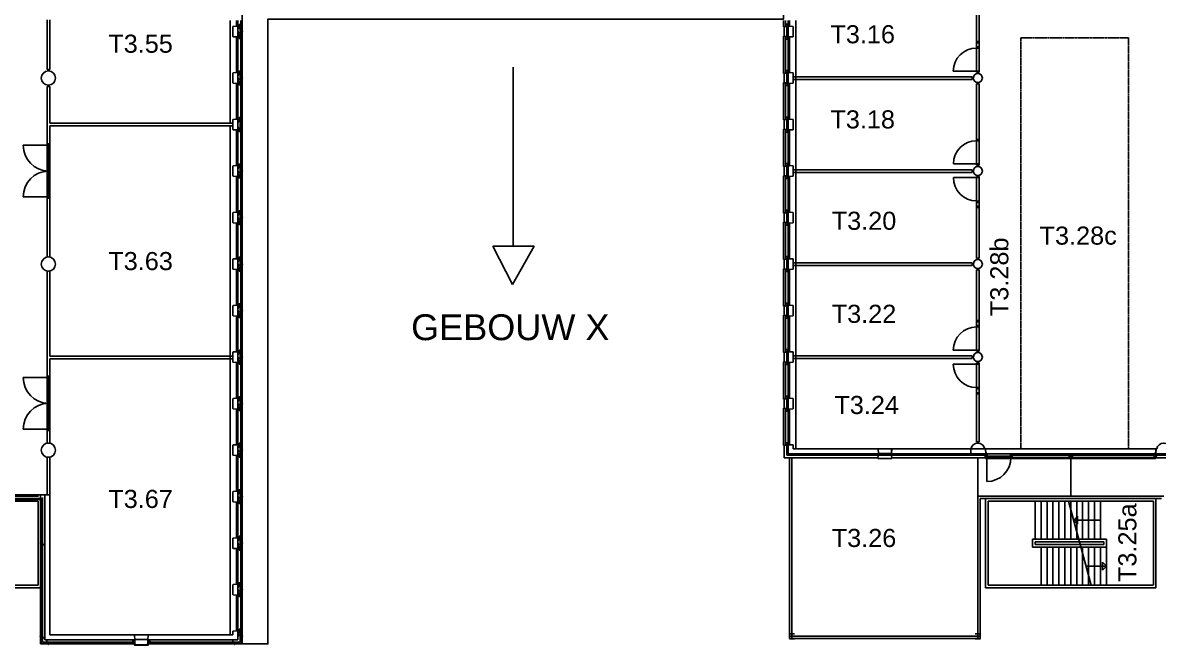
# Model space of a CAD drawing. Header units: millimetres. Extents: x 35891 to 140032, y 161974 to 213074.
# Drawn here: x 58372 to 102356, y 161974 to 186064 of the extents above; entities that cross this region are included whole.
import ezdxf
from ezdxf.enums import TextEntityAlignment as Align

# ---------------------------------------------------------------- set-up
doc = ezdxf.new("R2010")
doc.units = ezdxf.units.MM
doc.linetypes.add('HIDDEN2', pattern=[4.7625, 3.175, -1.5875])
doc.layers.get('0').update_dxf_attribs({"linetype": 'CONTINUOUS'})
for name, color, linetype in [('AL2100_BUITENWANDEN', 3, 'CONTINUOUS'), ('AL2200_BINNENWANDEN', 2, 'CONTINUOUS'), ('AL2400_TRAPPEN', 1, 'CONTINUOUS'), ('AL2800_KONSTRUKTIES', 3, 'CONTINUOUS'), ('AL3100_BUITENWANDOPENINGEN', 1, 'CONTINUOUS'), ('AL3200_BINNENWANDOPENINGEN', 1, 'CONTINUOUS'), ('AL3500_TOEBEHOREN-KOZIJNEN', 1, 'CONTINUOUS'), ('AL4600-RUIMTENUMMER', 2, 'CONTINUOUS'), ('AL4600_RUIMTENUMMERS', 2, 'CONTINUOUS'), ('AL8100_INRVERKEERSRUIMTE', 250, 'HIDDEN2')]:
    doc.layers.add(name, color=color, linetype=linetype)
doc.styles.add('Arial', font='arial.ttf')

# ---------------------------------------------------------------- blocks, each defined once
blk = doc.blocks.new('AH28HA20')
for points in [[(-100, 95), (100, 95)], [(0, -95), (0, 95)], [(-100, -95), (100, -95)]]:
    blk.add_lwpolyline(points)
blk = doc.blocks.new('VIER')
at = {"layer": 'AL2100_BUITENWANDEN'}
for p, q in [((159, 838), (159, 1056)), ((612, 628), (612, 1056)), ((177, 808), (159, 808)), ((182, 778), (159, 798)), ((159, 778), (182, 798)), ((182, 798), (159, 798)), ((182, 778), (159, 778)), ((179, 650), (159, 670)), ((179, 670), (159, 650)), ((179, 670), (159, 670)), ((179, 650), (159, 650)), ((177, 643), (159, 643)), ((177, 613), (159, 613)), ((179, 605), (159, 605)), ((159, 585), (179, 605)), ((179, 585), (159, 605)), ((179, 585), (159, 585)), ((182, 478), (159, 478)), ((159, 478), (182, 458)), ((182, 478), (159, 458)), ((182, 458), (159, 458)), ((177, 448), (159, 448)), ((177, 643), (177, 808)), ((177, 448), (177, 613)), ((229, 628), (229, 793)), ((229, 628), (229, 463)), ((236, 775), (236, 755)), ((236, 685), (236, 665)), ((236, 480), (236, 500)), ((319, 628), (319, 838)), ((319, 838), (499, 828)), ((319, 628), (319, 418)), ((499, 828), (509, 818)), ((509, 628), (509, 818)), ((509, 628), (509, 438)), ((612, 628), (612, 199)), ((159, 418), (159, 199)), ((319, 418), (499, 428)), ((499, 428), (509, 438))]:
    blk.add_line(p, q, dxfattribs=at)
blk.add_lwpolyline([(179, 578), (179, 623), (143, 623, -0.414214), (139, 627), (139, 629, -0.414214), (143, 633), (179, 633), (179, 678)], format="xyb", dxfattribs=at)
for points in [[(226, 793), (226, 818), (159, 818), (159, 838)], [(159, 643), (159, 808)], [(159, 448), (159, 613)], [(226, 463), (226, 438), (159, 438), (159, 418)], [(259, 768), (182, 768), (182, 818)], [(259, 678), (182, 678), (182, 578)], [(259, 488), (182, 488), (182, 438)], [(314, 713), (314, 763), (214, 763)], [(314, 623), (314, 673), (214, 673)], [(314, 543), (314, 493), (214, 493)]]:
    blk.add_lwpolyline(points, dxfattribs=at)
at = {"layer": 'AL3100_BUITENWANDOPENINGEN'}
for p, q in [((205, 895), (205, 1056)), ((319, 878), (319, 1056)), ((369, 856), (369, 1056)), ((205, 361), (205, 199)), ((319, 378), (319, 199)), ((369, 399), (369, 199))]:
    blk.add_line(p, q, dxfattribs=at)
for points in [[(224, 828), (224, 838), (289, 838), (289, 828), (299, 828), (299, 838), (319, 838), (319, 878), (268, 878), (268, 895), (205, 895), (205, 828)], [(229, 793), (319, 793), (319, 808), (309, 808), (309, 823), (319, 823), (319, 838), (299, 838), (299, 828), (289, 828), (289, 838), (229, 838)], [(229, 463), (319, 463), (319, 448), (309, 448), (309, 433), (319, 433), (319, 418), (299, 418), (299, 428), (289, 428), (289, 418), (229, 418)], [(269, 793), (269, 790), (316, 790), (316, 743), (319, 743), (319, 793)], [(269, 463), (269, 466), (316, 466), (316, 513), (319, 513), (319, 463)], [(319, 856), (369, 856), (369, 837), (319, 841)], [(224, 428), (224, 418), (289, 418), (289, 428), (299, 428), (299, 418), (319, 418), (319, 378), (268, 378), (268, 361), (205, 361), (205, 428)], [(319, 399), (369, 399), (369, 418), (319, 415)]]:
    blk.add_lwpolyline(points, close=True, dxfattribs=at)
at = {"layer": 'AL3500_TOEBEHOREN-KOZIJNEN'}
for points in [[(309, 823), (319, 823), (319, 808), (309, 808)], [(309, 433), (319, 433), (319, 448), (309, 448)], [(329, 840), (329, 846), (319, 846), (319, 841)], [(329, 415), (329, 410), (319, 410), (319, 415)]]:
    blk.add_lwpolyline(points, close=True, dxfattribs=at)
blk = doc.blocks.new('DRIE')
at = {"layer": 'AL2100_BUITENWANDEN'}
for p, q in [((0, 603), (0, 851)), ((127, 616), (0, 603)), ((22, 601), (22, 250)), ((122, 615), (27, 606)), ((68, 715), (68, 851)), ((122, 615), (122, 235)), ((182, 698), (182, 851)), ((182, 650), (232, 650)), ((182, 645), (182, 650)), ((186, 645), (182, 645)), ((182, 635), (375, 625)), ((182, 632), (182, 218)), ((186, 635), (186, 645)), ((232, 633), (186, 635)), ((232, 650), (232, 851)), ((232, 650), (232, 633)), ((375, 425), (375, 625)), ((0, 248), (0, 0)), ((127, 235), (0, 248)), ((122, 235), (27, 245)), ((68, 135), (68, 0)), ((182, 215), (375, 226)), ((186, 205), (182, 205)), ((182, 205), (182, 200)), ((182, 200), (232, 200)), ((182, 152), (182, 0)), ((232, 218), (186, 216)), ((186, 216), (186, 205)), ((232, 200), (232, 218)), ((232, 200), (232, 0)), ((375, 425), (375, 226))]:
    blk.add_line(p, q, dxfattribs=at)
for points in [[(68, 625), (68, 715), (131, 715), (131, 698), (182, 698), (182, 640), (123, 640), (123, 625)], [(127, 635), (123, 635), (123, 625), (127, 625)], [(182, 635), (182, 590), (127, 590), (127, 635)], [(182, 635), (182, 645), (186, 645), (186, 635)], [(68, 225), (68, 135), (131, 135), (131, 152), (182, 152), (182, 210), (123, 210), (123, 225)], [(127, 215), (123, 215), (123, 225), (127, 225)], [(182, 215), (182, 260), (127, 260), (127, 215)], [(182, 215), (182, 205), (186, 205), (186, 215)]]:
    blk.add_lwpolyline(points, close=True, dxfattribs=at)
blk.add_lwpolyline([(475, 0), (475, 425), (475, 851)], dxfattribs=at)
for centre, start, end in [((27, 601), 95.7106, 180), ((27, 250), 180, 264.2894)]:
    blk.add_arc(centre, 5, start, end, dxfattribs=at)
blk = doc.blocks.new('MERK-E')
at = {"layer": 'AL2800_KONSTRUKTIES'}
blk.add_line((-3600, -1730.5), (-3600, -1580.5), dxfattribs=at)
at = {"layer": 'AL3100_BUITENWANDOPENINGEN'}
for p, q in [((-6840, -1730.5), (-3650, -1730.5)), ((-3650, -1781.5), (-3650, -1730.5)), ((-3650, -1730.5), (-3600, -1730.5)), ((-3600, -1730.5), (-3600, -1770.5)), ((-3550, -1730.5), (-3600, -1730.5)), ((-3550, -1730.5), (-1327, -1730.5)), ((-3550, -1781.5), (-3550, -1730.5)), ((-1327, -1730.5), (-1277, -1730.5)), ((-1327, -1781.5), (-1327, -1730.5)), ((-377, -1730.5), (-1277, -1730.5)), ((-1277, -1730.5), (-1277, -1818.5)), ((-6890, -1869.5), (-6890, -1910.5)), ((-310, -1910.5), (-6890, -1910.5)), ((-6823, -1781.5), (-3667, -1781.5)), ((-6823, -1869.5), (-3667, -1869.5)), ((-3667, -1869.5), (-3667, -1781.5)), ((-3667, -1781.5), (-3650, -1781.5)), ((-3600, -1869.5), (-3667, -1869.5)), ((-3610, -1770.5), (-3600, -1770.5)), ((-3610, -1770.5), (-3610, -1829.5)), ((-3600, -1829.5), (-3610, -1829.5)), ((-3590, -1770.5), (-3600, -1770.5)), ((-3600, -1829.5), (-3600, -1869.5)), ((-3600, -1829.5), (-3590, -1829.5)), ((-3600, -1869.5), (-3533, -1869.5)), ((-3590, -1770.5), (-3590, -1829.5)), ((-3533, -1781.5), (-3550, -1781.5)), ((-3533, -1781.5), (-1344, -1781.5)), ((-3533, -1869.5), (-3533, -1781.5)), ((-3533, -1869.5), (-1344, -1869.5)), ((-1344, -1781.5), (-1327, -1781.5)), ((-1344, -1869.5), (-1344, -1781.5)), ((-1294, -1869.5), (-1344, -1869.5)), ((-1277, -1818.5), (-1294, -1818.5)), ((-1294, -1818.5), (-1294, -1869.5)), ((-360, -1869.5), (-1294, -1869.5)), ((-377, -1818.5), (-1277, -1818.5)), ((-360, -1869.5), (-360, -2803.5)), ((-310, -1869.5), (-310, -1910.5))]:
    blk.add_line(p, q, dxfattribs=at)
blk.add_arc((-360, -1869.5), 934, 180, 270, dxfattribs=at)
blk = doc.blocks.new('23-1')
for p, q in [((-42.5, -279.5), (-22.5, -300)), ((-42.5, -300), (-22.5, -279.5)), ((-42.5, -279.5), (-42.5, -300)), ((-22.5, -279.5), (-22.5, -300)), ((-15, -282), (-15, -300)), ((15, -282), (15, -300)), ((22.5, -279.5), (22.5, -300)), ((42.5, -279.5), (22.5, -300)), ((22.5, -279.5), (42.5, -300)), ((42.5, -222.5), (62.5, -222.5)), ((42.5, -279.5), (42.5, -300))]:
    blk.add_line(p, q)
for points in [[(50, -200), (50, -277), (-50, -277)], [(105, -145), (55, -145), (55, -245)]]:
    blk.add_lwpolyline(points)
blk.add_lwpolyline([(-50, -279.5), (-5, -279.5), (-5, -316, 0.4142136), (-1, -320), (1, -320, 0.4142136), (5, -316), (5, -279.5), (50, -279.5)], format="xyb")
blk = doc.blocks.new('23E')
at = {"layer": 'AL2100_BUITENWANDEN'}
for p, q in [((-260, -10), (-270, 0)), ((-312.5, -272.5), (-332.5, -272.5)), ((-300, -327), (-300, -350)), ((-300, -350), (-280, -327)), ((-300, -327), (-280, -350)), ((-280, -327), (-280, -350)), ((-270, -332), (-270, -350)), ((-250, -190), (-260, -10)), ((-240, -400), (0, -400))]:
    blk.add_line(p, q, dxfattribs=at)
for points in [[(-375, -195), (-325, -195), (-325, -295)], [(-320, -250), (-320, -327), (-260, -327)], [(-285, -303), (-260, -303), (-260, -400), (-240, -400)]]:
    blk.add_lwpolyline(points, dxfattribs=at)
at = {"layer": 'AL3100_BUITENWANDOPENINGEN'}
for p, q in [((-270, 0), (0, 0)), ((-247, -180), (0, -180)), ((-210, -379), (0, -379))]:
    blk.add_line(p, q, dxfattribs=at)
for points in [[(-295, -240), (-298, -240), (-298, -193), (-345, -193), (-345, -190), (-295, -190)], [(-295, -300), (-295, -190), (-280, -190), (-280, -200), (-265, -200), (-265, -190), (-250, -190), (-250, -210), (-260, -210), (-260, -220), (-250, -220), (-250, -300)], [(-210, -379), (-250, -379), (-250, -180), (-247, -180), (-247, -376), (-210, -376)]]:
    blk.add_lwpolyline(points, close=True, dxfattribs=at)
at = {"layer": 'AL3500_TOEBEHOREN-KOZIJNEN'}
blk.add_lwpolyline([(-265, -200), (-265, -190), (-280, -190), (-280, -200)], close=True, dxfattribs=at)
blk = doc.blocks.new('deur2')
for points in [[(234795, 62689), (234795, 62589), (234745, 62589), (234745, 62689)], [(236845, 62689), (236845, 62589), (236795, 62589), (236795, 62689)]]:
    blk.add_lwpolyline(points, close=True)
at = {"flags": 128}
for points in [[(234795, 62639), (234795, 61664)], [(234795, 62639), (235795, 62639)], [(236795, 62639), (235795, 62639)], [(236795, 62639), (236795, 61664)]]:
    blk.add_lwpolyline(points, dxfattribs=at)
for centre, start, end in [((234798, 62661), 269.7918, 358.7578), ((236791, 62661), 181.2422, 270.2082)]:
    blk.add_arc(centre, 997, start, end)

msp = doc.modelspace()

# ---------------------------------------------------------------- linework, layer by layer
at = {"layer": 'AL2100_BUITENWANDEN'}
for p, q in [((66413, 182174), (66413, 182552)), ((66866, 182334), (66866, 182552)), ((66526, 182324), (66516, 182314)), ((66516, 181934), (66516, 182314)), ((66706, 182334), (66526, 182324)), ((66706, 182124), (66706, 182334)), ((66706, 182124), (66706, 181914)), ((66706, 182124), (66706, 181914)), ((66788, 182272), (66788, 182252)), ((66796, 182124), (66796, 182289)), ((66796, 182124), (66796, 181959)), ((66796, 182124), (66796, 181959)), ((66843, 182294), (66866, 182294)), ((66866, 182274), (66843, 182294)), ((66843, 182274), (66866, 182294)), ((66843, 182274), (66866, 182274)), ((66848, 182124), (66848, 182304)), ((66848, 182304), (66866, 182304)), ((66848, 182124), (66848, 181944)), ((66413, 182074), (66413, 181696)), ((66526, 181924), (66516, 181934)), ((66706, 181914), (66526, 181924)), ((66788, 181977), (66788, 181997)), ((66843, 181974), (66866, 181954)), ((66866, 181974), (66843, 181954)), ((66843, 181974), (66866, 181974)), ((66843, 181954), (66866, 181954)), ((66848, 181944), (66866, 181944)), ((66866, 181914), (66866, 181696)), ((87844, 169702), (87844, 169949)), ((87970, 169718), (87844, 169705)), ((87971, 169715), (87844, 169702)), ((87866, 169224), (87866, 169700)), ((87966, 169714), (87870, 169705)), ((87966, 169324), (87966, 169714)), ((88026, 169734), (88219, 169724)), ((88026, 169731), (88216, 169721)), ((88026, 169384), (88026, 169731)), ((91513, 169384), (88026, 169384)), ((88216, 169574), (88216, 169721)), ((91503, 169574), (88216, 169574)), ((88219, 169577), (88219, 169724)), ((91513, 169384), (91503, 169574)), ((91505, 169577), (91766, 169577)), ((91516, 169384), (91505, 169577)), ((92026, 169577), (91766, 169577)), ((92016, 169384), (92026, 169577)), ((92019, 169384), (92029, 169574)), ((95095, 169384), (92019, 169384)), ((102295, 169574), (92029, 169574)), ((95095, 169384), (95095, 169574)), ((95095, 169384), (95673, 169384)), ((95635, 169577), (95665, 169577)), ((95636, 169574), (95663, 169574)), ((95673, 169384), (95663, 169574)), ((95676, 169384), (95665, 169577)), ((102256, 169384), (102266, 169577)), ((102259, 169384), (102269, 169574)), ((102836, 169384), (102259, 169384)), ((102296, 169577), (102266, 169577)), ((102295, 169574), (102269, 169574)), ((91491, 169224), (87866, 169224)), ((91506, 169324), (87966, 169324)), ((91506, 169329), (91493, 169202)), ((91493, 169202), (91766, 169202)), ((91509, 169329), (91496, 169202)), ((91506, 169324), (91496, 169229)), ((92038, 169202), (91766, 169202)), ((92022, 169329), (92035, 169202)), ((92025, 169329), (92038, 169202)), ((95656, 169324), (92026, 169324)), ((92026, 169324), (92035, 169229)), ((95641, 169224), (92040, 169224)), ((95656, 169324), (95646, 169229)), ((102276, 169324), (105906, 169324)), ((102276, 169324), (102285, 169229)), ((102290, 169224), (105891, 169224)), ((59416, 167794), (59006, 167794)), ((59066, 165939), (59066, 167794)), ((59084, 165939), (59084, 167669)), ((59136, 162094), (59136, 167694)), ((59226, 162184), (59226, 167784)), ((59416, 162374), (59416, 167784)), ((59066, 162339), (59066, 165909)), ((59084, 162339), (59084, 165909)), ((66413, 162374), (66413, 162752)), ((66866, 162534), (66866, 162752)), ((59066, 162024), (59066, 162309)), ((59084, 162042), (59084, 162309)), ((62696, 162374), (59416, 162374)), ((66516, 162374), (63236, 162374)), ((66526, 162524), (66516, 162514)), ((66516, 162374), (66516, 162514)), ((66706, 162534), (66526, 162524)), ((66706, 162184), (66706, 162534)), ((66788, 162472), (66788, 162452)), ((66788, 162382), (66788, 162362)), ((66796, 162324), (66796, 162489)), ((66796, 162324), (66796, 162094)), ((66843, 162474), (66866, 162494)), ((66866, 162474), (66843, 162494)), ((66843, 162494), (66866, 162494)), ((66843, 162474), (66866, 162474)), ((66845, 162347), (66866, 162367)), ((66845, 162367), (66866, 162347)), ((66845, 162367), (66866, 162367)), ((66845, 162347), (66866, 162347)), ((66845, 162302), (66866, 162302)), ((66866, 162282), (66845, 162302)), ((66845, 162282), (66866, 162302)), ((66848, 162504), (66866, 162504)), ((66848, 162339), (66848, 162504)), ((66848, 162339), (66866, 162339)), ((66848, 162042), (66848, 162309)), ((66848, 162309), (66866, 162309)), ((66866, 162024), (66866, 162309)), ((59351, 162024), (59066, 162024)), ((59351, 162042), (59084, 162042)), ((62671, 162094), (59136, 162094)), ((62716, 162184), (59226, 162184)), ((62696, 162042), (59381, 162042)), ((62696, 162024), (59381, 162024)), ((66706, 162184), (63216, 162184)), ((66551, 162042), (63236, 162042)), ((66551, 162024), (63236, 162024)), ((66796, 162094), (63261, 162094)), ((66848, 162042), (66581, 162042)), ((66866, 162024), (66581, 162024)), ((66845, 162282), (66866, 162282))]:
    msp.add_line(p, q, dxfattribs=at)
for points in [[(66711, 182209), (66711, 182259), (66811, 182259)], [(66766, 182264), (66843, 182264), (66843, 182314)], [(66799, 182289), (66799, 182314), (66866, 182314), (66866, 182334)], [(66866, 182124), (66866, 182304)], [(66866, 182124), (66866, 181944)], [(66711, 182039), (66711, 181989), (66811, 181989)], [(66766, 181984), (66843, 181984), (66843, 181934)], [(66799, 181959), (66799, 181934), (66866, 181934), (66866, 181914)], [(66711, 162409), (66711, 162459), (66811, 162459)], [(66711, 162319), (66711, 162369), (66811, 162369)], [(66766, 162464), (66843, 162464), (66843, 162514)], [(66766, 162374), (66843, 162374), (66843, 162274)], [(66799, 162489), (66799, 162514), (66866, 162514), (66866, 162534)], [(66866, 162339), (66866, 162504)]]:
    msp.add_lwpolyline(points, dxfattribs=at)
msp.add_lwpolyline([(66845, 162274), (66845, 162319), (66882, 162319, 0.414214), (66886, 162323), (66886, 162325, 0.414214), (66882, 162329), (66845, 162329), (66845, 162374)], format="xyb", dxfattribs=at)
for centre, radius in [((59366, 183924), 275), ((95366, 183924), 175), ((95366, 180324), 175), ((59366, 176724), 275), ((95366, 176724), 175), ((95366, 173124), 175), ((59366, 169524), 275)]:
    msp.add_circle(centre, radius, dxfattribs=at)
for centre, radius, start, end in [((95366, 169524), 275, 10.4757, 169.5243), ((102566, 169524), 275, 10.4757, 169.5243), ((87871, 169700), 5, 95.7106, 180), ((91491, 169229), 5, 270, 354.2894), ((92040, 169229), 5, 185.7106, 270), ((95641, 169229), 5, 270, 354.2894), ((102290, 169229), 5, 185.7106, 270)]:
    msp.add_arc(centre, radius, start, end, dxfattribs=at)
at = {"layer": 'AL2200_BINNENWANDEN'}
for p, q in [((95316, 185335), (95316, 187254)), ((95416, 185335), (95416, 187254)), ((59316, 184249), (59316, 186174)), ((59416, 184249), (59416, 186174)), ((59416, 184249), (59316, 184249)), ((59348, 184249), (59348, 184199)), ((59384, 184249), (59384, 184199)), ((88219, 183974), (95141, 183974)), ((88219, 183874), (95141, 183874)), ((95141, 183874), (95141, 183974)), ((95141, 183942), (95192, 183942)), ((95141, 183906), (95192, 183906)), ((95348, 184098), (95348, 184149)), ((95348, 184149), (95384, 184149)), ((95384, 184098), (95384, 184149)), ((59316, 181374), (59316, 183599)), ((59416, 183599), (59316, 183599)), ((59348, 183599), (59348, 183650)), ((59384, 183599), (59384, 183650)), ((59416, 182174), (59416, 183599)), ((95316, 181547), (95316, 183699)), ((95316, 183699), (95416, 183699)), ((95348, 183699), (95348, 183750)), ((95384, 183699), (95384, 183750)), ((95416, 183699), (95416, 181547)), ((66516, 182174), (59416, 182174)), ((66516, 182074), (59416, 182074)), ((59416, 181374), (59416, 182074)), ((59416, 181374), (59316, 181374)), ((95416, 181547), (95316, 181547)), ((88219, 180374), (95141, 180374)), ((95141, 180274), (95141, 180374)), ((95141, 180342), (95192, 180342)), ((95348, 180498), (95348, 180549)), ((95348, 180549), (95384, 180549)), ((95384, 180498), (95384, 180549)), ((88219, 180274), (95141, 180274)), ((95141, 180306), (95192, 180306)), ((95416, 180111), (95316, 180111)), ((95348, 180111), (95348, 180150)), ((95348, 180111), (95384, 180111)), ((95384, 180111), (95384, 180150)), ((59316, 176995), (59316, 179274)), ((59416, 179274), (59316, 179274)), ((59416, 176995), (59416, 179274)), ((95316, 176949), (95316, 178911)), ((95316, 178911), (95416, 178911)), ((95416, 178911), (95416, 176949)), ((95316, 176949), (95416, 176949)), ((95346, 176898), (95346, 176949)), ((95382, 176898), (95382, 176949)), ((88216, 176774), (95141, 176774)), ((88216, 176674), (95141, 176674)), ((95141, 176674), (95141, 176774)), ((95141, 176674), (95141, 176774)), ((95141, 176742), (95192, 176742)), ((95141, 176706), (95192, 176706)), ((95316, 176499), (95316, 174545)), ((95316, 176499), (95416, 176499)), ((95416, 176499), (95316, 176499)), ((95348, 176550), (95348, 176499)), ((95384, 176550), (95384, 176499)), ((95416, 176499), (95416, 174545)), ((95416, 174545), (95316, 174545)), ((66516, 173164), (59416, 173164)), ((66516, 173064), (59416, 173064)), ((59416, 173064), (59416, 172387)), ((88216, 173174), (95141, 173174)), ((88216, 173074), (95141, 173074)), ((95141, 173074), (95141, 173174)), ((95141, 173074), (95141, 173174)), ((95141, 173142), (95192, 173142)), ((95141, 173106), (95192, 173106)), ((95348, 172950), (95348, 172899)), ((95384, 172950), (95384, 172899)), ((59416, 172387), (59316, 172387)), ((95316, 171699), (95316, 169849)), ((95316, 171699), (95416, 171699)), ((95416, 171699), (95416, 169849)), ((59316, 170287), (59416, 170287)), ((95316, 169849), (95416, 169849)), ((95348, 169849), (95348, 169799)), ((95384, 169849), (95384, 169799))]:
    msp.add_line(p, q, dxfattribs=at)
at = {"layer": 'AL2200_BINNENWANDEN', "flags": 128}
for points in [[(59316, 172387), (59316, 176454)], [(59416, 173164), (59416, 176454)], [(59316, 169795), (59316, 170287)], [(59416, 169795), (59416, 170287)], [(59316, 169254), (59316, 167794)], [(59416, 169254), (59416, 167794)]]:
    msp.add_lwpolyline(points, dxfattribs=at)
at = {"layer": 'AL2400_TRAPPEN'}
for p, q in [((59066, 167655), (52466, 167655)), ((59066, 167655), (59066, 164194)), ((95666, 167655), (102266, 167655)), ((95666, 167655), (95666, 164194)), ((102266, 167655), (102266, 164194)), ((58966, 167555), (52566, 167555)), ((58966, 167555), (58966, 164294)), ((95766, 167555), (102166, 167555)), ((95766, 167555), (95766, 164294)), ((97586, 167555), (97586, 166074)), ((97816, 167555), (97816, 166074)), ((98046, 167555), (98046, 166074)), ((98276, 167555), (98276, 166074)), ((98506, 167555), (98506, 166074)), ((98736, 167555), (98736, 166074)), ((98882, 167555), (99759, 164294)), ((98966, 167242), (98966, 167555)), ((98966, 167242), (98966, 166074)), ((99196, 167555), (99196, 166221)), ((99426, 167555), (99426, 166074)), ((99656, 167555), (99656, 166074)), ((99886, 167555), (99886, 166074)), ((100116, 167555), (100116, 166074)), ((102166, 167555), (102166, 164294)), ((99081, 166814), (99231, 166964)), ((99081, 166814), (99231, 166664)), ((100116, 166814), (99081, 166814)), ((99231, 166964), (99231, 166664)), ((99262, 166074), (97486, 166074)), ((97486, 166074), (97486, 165774)), ((99262, 165974), (97586, 165974)), ((97586, 165974), (97586, 165874)), ((99302, 165874), (97586, 165874)), ((99196, 166221), (99196, 166074)), ((100346, 166074), (99275, 166074)), ((100246, 165974), (99275, 165974)), ((100246, 165874), (99315, 165874)), ((100246, 165974), (100246, 165874)), ((100346, 166074), (100346, 164294)), ((100346, 165874), (100346, 165774)), ((99302, 165774), (97486, 165774)), ((97816, 165774), (97816, 164294)), ((98046, 165774), (98046, 164294)), ((98276, 165774), (98276, 164294)), ((98506, 165774), (98506, 164294)), ((98736, 165774), (98736, 164294)), ((98966, 165774), (98966, 164294)), ((99196, 165774), (99196, 164294)), ((100346, 165774), (99315, 165774)), ((99426, 165300), (99426, 165774)), ((99656, 165774), (99656, 164667)), ((99886, 165774), (99886, 164294)), ((100116, 165774), (100116, 164294)), ((99426, 165300), (99426, 164294)), ((99560, 165034), (100346, 165034)), ((100346, 165034), (100196, 165184)), ((100196, 164884), (100196, 165184)), ((100346, 165034), (100196, 164884)), ((99656, 164667), (99656, 164294)), ((59066, 164194), (52469, 164194)), ((58966, 164294), (52569, 164294)), ((95666, 164194), (102263, 164194)), ((95766, 164294), (102163, 164294))]:
    msp.add_line(p, q, dxfattribs=at)
at = {"layer": 'AL2800_KONSTRUKTIES'}
for p, q in [((88076, 169224), (88076, 162234)), ((88166, 169224), (88166, 162419)), ((95366, 162419), (95366, 169224)), ((98966, 169224), (98966, 167745)), ((95366, 167745), (102566, 167745)), ((95456, 162234), (95456, 167655)), ((95456, 167655), (102476, 167655)), ((88076, 162324), (95456, 162324)), ((95456, 162234), (88076, 162234)), ((88076, 162234), (95456, 162234))]:
    msp.add_line(p, q, dxfattribs=at)
msp.add_lwpolyline([(81266, 187203), (81266, 187455), (82300, 187455), (82300, 187203), (87841, 187203), (87841, 186203), (67866, 186203), (67866, 162024), (66866, 162024), (66866, 187203), (72432, 187203), (72432, 187455), (73466, 187455), (73466, 187203)], close=True, dxfattribs=at)
at = {"layer": 'AL3100_BUITENWANDOPENINGEN'}
for p, q in [((66413, 184352), (66413, 185296)), ((66656, 184352), (66656, 185296)), ((66706, 184352), (66706, 185296)), ((66820, 184352), (66820, 185296)), ((66866, 184352), (66866, 185296)), ((87844, 184349), (87844, 185299)), ((87912, 184349), (87912, 185299)), ((88026, 184349), (88026, 185299)), ((88076, 184349), (88076, 185299)), ((88319, 184349), (88319, 185299)), ((66413, 182552), (66413, 183496)), ((66656, 182552), (66656, 183496)), ((66706, 182552), (66706, 183496)), ((66820, 182552), (66820, 183496)), ((66866, 182552), (66866, 183496)), ((87844, 182549), (87844, 183499)), ((87912, 182549), (87912, 183499)), ((88026, 182549), (88026, 183499)), ((88076, 182549), (88076, 183499)), ((88319, 182549), (88319, 183499)), ((66656, 182352), (66656, 182553)), ((66706, 182374), (66706, 182552)), ((66820, 182391), (66820, 182552)), ((66413, 180752), (66413, 181696)), ((66656, 181896), (66656, 181696)), ((66656, 180752), (66656, 181696)), ((66706, 181874), (66706, 181696)), ((66706, 180752), (66706, 181696)), ((66820, 181857), (66820, 181696)), ((66820, 180752), (66820, 181696)), ((66866, 180752), (66866, 181696)), ((87844, 180749), (87844, 181699)), ((87912, 180749), (87912, 181699)), ((88026, 180749), (88026, 181699)), ((88076, 180749), (88076, 181699)), ((88319, 180749), (88319, 181699)), ((66413, 178952), (66413, 179896)), ((66656, 178952), (66656, 179896)), ((66706, 178952), (66706, 179896)), ((66820, 178952), (66820, 179896)), ((66866, 178952), (66866, 179896)), ((87844, 178949), (87844, 179899)), ((87912, 178949), (87912, 179899)), ((88026, 178949), (88026, 179899)), ((88076, 178949), (88076, 179899)), ((88319, 178949), (88319, 179899)), ((66413, 177152), (66413, 178096)), ((66656, 177152), (66656, 178096)), ((66706, 177152), (66706, 178096)), ((66820, 177152), (66820, 178096)), ((66866, 177152), (66866, 178096)), ((87844, 177149), (87844, 178099)), ((87912, 177149), (87912, 178099)), ((88026, 177149), (88026, 178099)), ((88076, 177149), (88076, 178099)), ((88319, 177149), (88319, 178099)), ((66413, 175352), (66413, 176296)), ((66656, 175352), (66656, 176296)), ((66706, 175352), (66706, 176296)), ((66820, 175352), (66820, 176296)), ((66866, 175352), (66866, 176296)), ((87844, 175349), (87844, 176299)), ((87912, 175349), (87912, 176299)), ((88026, 175349), (88026, 176299)), ((88076, 175349), (88076, 176299)), ((88319, 175349), (88319, 176299)), ((66413, 173552), (66413, 174496)), ((66656, 173552), (66656, 174496)), ((66706, 173552), (66706, 174496)), ((66820, 173552), (66820, 174496)), ((66866, 173552), (66866, 174496)), ((87844, 173549), (87844, 174499)), ((87912, 173549), (87912, 174499)), ((88026, 173549), (88026, 174499)), ((88076, 173549), (88076, 174499)), ((88319, 173549), (88319, 174499)), ((66413, 171752), (66413, 172696)), ((66656, 171752), (66656, 172696)), ((66706, 171752), (66706, 172696)), ((66820, 171752), (66820, 172696)), ((66866, 171752), (66866, 172696)), ((87844, 171749), (87844, 172699)), ((87912, 171749), (87912, 172699)), ((88026, 171749), (88026, 172699)), ((88076, 171749), (88076, 172699)), ((88319, 171749), (88319, 172699)), ((66413, 169952), (66413, 170896)), ((66656, 169952), (66656, 170896)), ((66706, 169952), (66706, 170896)), ((66820, 169952), (66820, 170896)), ((66866, 169952), (66866, 170896)), ((87844, 169949), (87844, 170899)), ((87912, 169949), (87912, 170899)), ((88026, 169949), (88026, 170899)), ((88076, 169949), (88076, 170899)), ((88319, 169577), (88319, 170899)), ((87912, 169814), (87912, 169949)), ((88026, 169797), (88026, 169949)), ((88076, 169749), (88076, 169950)), ((88026, 169744), (88026, 169749)), ((88026, 169749), (88076, 169749)), ((88030, 169744), (88026, 169744)), ((88030, 169734), (88030, 169744)), ((88076, 169731), (88030, 169734)), ((88076, 169749), (88076, 169731)), ((91519, 169394), (91766, 169394)), ((92013, 169394), (91766, 169394)), ((95673, 169434), (95675, 169388)), ((95691, 169434), (95673, 169434)), ((95675, 169388), (95686, 169388)), ((95733, 169384), (95681, 169384)), ((95681, 169384), (95681, 169325)), ((95686, 169388), (95686, 169384)), ((95686, 169384), (95691, 169384)), ((95691, 169384), (95691, 169434)), ((95733, 169296), (95733, 169384)), ((95733, 169384), (96633, 169384)), ((96683, 169384), (96633, 169384)), ((96633, 169384), (96633, 169296)), ((96683, 169384), (98916, 169384)), ((96683, 169333), (96683, 169384)), ((98966, 169384), (98916, 169384)), ((98916, 169384), (98916, 169333)), ((98966, 169344), (98956, 169344)), ((98956, 169285), (98956, 169344)), ((99016, 169384), (98966, 169384)), ((98966, 169384), (98966, 169344)), ((98976, 169344), (98966, 169344)), ((98976, 169344), (98976, 169285)), ((99016, 169333), (99016, 169384)), ((102216, 169384), (99016, 169384)), ((102241, 169434), (102258, 169434)), ((102241, 169384), (102241, 169434)), ((102246, 169384), (102241, 169384)), ((102256, 169388), (102246, 169388)), ((102246, 169388), (102246, 169384)), ((102258, 169434), (102256, 169388)), ((66413, 168152), (66413, 169096)), ((66656, 168152), (66656, 169096)), ((66706, 168152), (66706, 169096)), ((66820, 168152), (66820, 169096)), ((66866, 168152), (66866, 169096)), ((91556, 169324), (91766, 169324)), ((91976, 169324), (91766, 169324)), ((95681, 169325), (95666, 169325)), ((95666, 169325), (95666, 169245)), ((95666, 169245), (95666, 169204)), ((95666, 169245), (95716, 169245)), ((102266, 169204), (95666, 169204)), ((95716, 169296), (95733, 169296)), ((95716, 169245), (95716, 169296)), ((95716, 169245), (95716, 168311)), ((95716, 169245), (96650, 169245)), ((95733, 169296), (96633, 169296)), ((96633, 169296), (96650, 169296)), ((96650, 169296), (96650, 169245)), ((96650, 169245), (96700, 169245)), ((96700, 169333), (96683, 169333)), ((96700, 169333), (98899, 169333)), ((96700, 169245), (96700, 169333)), ((96700, 169245), (98899, 169245)), ((98899, 169333), (98899, 169245)), ((98916, 169333), (98899, 169333)), ((98899, 169245), (98966, 169245)), ((98956, 169285), (98966, 169285)), ((98966, 169285), (98976, 169285)), ((98966, 169285), (98966, 169245)), ((98966, 169245), (99033, 169245)), ((99033, 169333), (99016, 169333)), ((99033, 169245), (99033, 169333)), ((102199, 169333), (99033, 169333)), ((102199, 169245), (99033, 169245)), ((102266, 169245), (102266, 169204)), ((66413, 166352), (66413, 167296)), ((66656, 166352), (66656, 167296)), ((66706, 166352), (66706, 167296)), ((66820, 166352), (66820, 167296)), ((66866, 166352), (66866, 167296)), ((66413, 164552), (66413, 165496)), ((66656, 164552), (66656, 165496)), ((66706, 164552), (66706, 165496)), ((66820, 164552), (66820, 165496)), ((66866, 164552), (66866, 165496)), ((66413, 162752), (66413, 163696)), ((66656, 162752), (66656, 163696)), ((66706, 162752), (66706, 163696)), ((66820, 162752), (66820, 163696)), ((66866, 162752), (66866, 163696)), ((66656, 162552), (66656, 162753)), ((66706, 162574), (66706, 162752)), ((66820, 162591), (66820, 162752))]:
    msp.add_line(p, q, dxfattribs=at)
for points in [[(66706, 182352), (66656, 182352), (66656, 182333), (66706, 182337)], [(66801, 182324), (66801, 182334), (66736, 182334), (66736, 182324), (66726, 182324), (66726, 182334), (66706, 182334), (66706, 182374), (66757, 182374), (66757, 182391), (66820, 182391), (66820, 182324)], [(66796, 182289), (66706, 182289), (66706, 182304), (66716, 182304), (66716, 182319), (66706, 182319), (66706, 182334), (66726, 182334), (66726, 182324), (66736, 182324), (66736, 182334), (66796, 182334)], [(66756, 182289), (66756, 182286), (66709, 182286), (66709, 182239), (66706, 182239), (66706, 182289)], [(66706, 181896), (66656, 181896), (66656, 181915), (66706, 181911)], [(66756, 181959), (66756, 181962), (66709, 181962), (66709, 182009), (66706, 182009), (66706, 181959)], [(66796, 181959), (66706, 181959), (66706, 181944), (66716, 181944), (66716, 181929), (66706, 181929), (66706, 181914), (66726, 181914), (66726, 181924), (66736, 181924), (66736, 181914), (66796, 181914)], [(66801, 181924), (66801, 181914), (66736, 181914), (66736, 181924), (66726, 181924), (66726, 181914), (66706, 181914), (66706, 181874), (66757, 181874), (66757, 181857), (66820, 181857), (66820, 181924)], [(87912, 169724), (87912, 169814), (87975, 169814), (87975, 169797), (88026, 169797), (88026, 169739), (87967, 169739), (87967, 169724)], [(88026, 169734), (88026, 169689), (87971, 169689), (87971, 169734)], [(91516, 169384), (91471, 169384), (91471, 169329), (91516, 169329)], [(91556, 169324), (91516, 169324), (91516, 169394), (91519, 169394), (91519, 169327), (91556, 169327)], [(91976, 169324), (92016, 169324), (92016, 169394), (92013, 169394), (92013, 169327), (91976, 169327)], [(92016, 169384), (92061, 169384), (92061, 169329), (92016, 169329)], [(95676, 169384), (95631, 169384), (95631, 169329), (95676, 169329)], [(102266, 169245), (102199, 169245), (102199, 169333), (102216, 169333), (102216, 169384), (102251, 169384), (102251, 169325), (102266, 169325)], [(102256, 169384), (102301, 169384), (102301, 169329), (102256, 169329)], [(66706, 162552), (66656, 162552), (66656, 162533), (66706, 162537)], [(66801, 162524), (66801, 162534), (66736, 162534), (66736, 162524), (66726, 162524), (66726, 162534), (66706, 162534), (66706, 162574), (66757, 162574), (66757, 162591), (66820, 162591), (66820, 162524)], [(66796, 162489), (66706, 162489), (66706, 162504), (66716, 162504), (66716, 162519), (66706, 162519), (66706, 162534), (66726, 162534), (66726, 162524), (66736, 162524), (66736, 162534), (66796, 162534)], [(66756, 162489), (66756, 162486), (66709, 162486), (66709, 162439), (66706, 162439), (66706, 162489)]]:
    msp.add_lwpolyline(points, close=True, dxfattribs=at)
msp.add_arc((95716, 169245), 934, 270, 0, dxfattribs=at)
at = {"layer": 'AL3200_BINNENWANDOPENINGEN'}
for p, q in [((95416, 185335), (95316, 185335)), ((95316, 185335), (95316, 184149)), ((95416, 185335), (95316, 185335)), ((95416, 185285), (95316, 185285)), ((95416, 184149), (95416, 185335)), ((95416, 185135), (95316, 185135)), ((95416, 185085), (95316, 185085)), ((94416, 184185), (95416, 184185)), ((95316, 184185), (95416, 184185)), ((95316, 184185), (95416, 184185)), ((95316, 184149), (95416, 184149)), ((95316, 184149), (95416, 184149)), ((59316, 179324), (59316, 181324)), ((59416, 181324), (59416, 179324)), ((95316, 181547), (95416, 181547)), ((95316, 181547), (95316, 180549)), ((95316, 181498), (95416, 181498)), ((95416, 180549), (95416, 181547)), ((94419, 180598), (95419, 180598)), ((95316, 180549), (95416, 180549)), ((95316, 180549), (95416, 180549)), ((94418, 180072), (95416, 180072)), ((95416, 180111), (95316, 180111)), ((95316, 180111), (95416, 180111)), ((95316, 180111), (95316, 178911)), ((95416, 178911), (95416, 180111)), ((95416, 179161), (95316, 179161)), ((95416, 179111), (95316, 179111)), ((95416, 178961), (95316, 178961)), ((95416, 178911), (95316, 178911)), ((95316, 178911), (95416, 178911)), ((95316, 174545), (95416, 174545)), ((95316, 174545), (95316, 173349)), ((95316, 174495), (95416, 174495)), ((95316, 174345), (95416, 174345)), ((95316, 174295), (95416, 174295)), ((95416, 173349), (95416, 174545)), ((94416, 173395), (95416, 173395)), ((95416, 173349), (95316, 173349)), ((95316, 173349), (95416, 173349)), ((95348, 173349), (95348, 173298)), ((95384, 173349), (95384, 173298)), ((95416, 172899), (95316, 172899)), ((95316, 172899), (95316, 171699)), ((95416, 171699), (95416, 172899)), ((94416, 172849), (95416, 172849)), ((59316, 170337), (59316, 172337)), ((59416, 170337), (59416, 172337)), ((95316, 171949), (95416, 171949)), ((95316, 171899), (95416, 171899)), ((95316, 171749), (95416, 171749)), ((95316, 171699), (95416, 171699)), ((95416, 171699), (95316, 171699))]:
    msp.add_line(p, q, dxfattribs=at)
for centre, start, end in [((95316, 184185), 90, 180), ((95319, 180598), 90, 180), ((95318, 180069), 179.8131, 269.8131), ((95316, 173395), 90, 180), ((95316, 172849), 180, 270)]:
    msp.add_arc(centre, 900, start, end, dxfattribs=at)
at = {"layer": 'AL4600-RUIMTENUMMER'}
for p, q in [((77368, 177432), (77366, 184342)), ((78183, 177423), (76585, 177421)), ((76585, 177421), (77345, 175931)), ((77345, 175931), (78183, 177423))]:
    msp.add_line(p, q, dxfattribs=at)
at = {"layer": 'AL8100_INRVERKEERSRUIMTE'}
for p, q in [((97026, 185486), (101202, 185485)), ((97026, 185486), (97026, 169574)), ((101202, 185485), (101202, 169574)), ((97027, 169574), (101749, 169574))]:
    msp.add_line(p, q, dxfattribs=at)

# ---------------------------------------------------------------- block references
msp.add_blockref('23E', (62966, 162374))
at = {"xscale": -1}
msp.add_blockref('23E', (62966, 162374), dxfattribs=at)
at = {"layer": 'AL2100_BUITENWANDEN'}
for name, p, rotation in [('VIER', (67025, 186352), 180), ('VIER', (67025, 184552), 180), ('VIER', (67025, 180952), 180), ('VIER', (67025, 179152), 180), ('VIER', (67025, 177352), 180), ('VIER', (67025, 175552), 180), ('VIER', (67025, 173752), 180), ('VIER', (67025, 171952), 180), ('VIER', (67025, 170152), 180), ('VIER', (67025, 168352), 180), ('VIER', (67025, 166552), 180), ('23-1', (59366, 165924), 270), ('VIER', (67025, 164752), 180), ('23-1', (59366, 162324), 270)]:
    msp.add_blockref(name, p, dxfattribs=dict(at, rotation=rotation))
at = {"layer": 'AL2100_BUITENWANDEN', "xscale": -1, "rotation": 180}
for p in [(87844, 186149), (87844, 184349), (87844, 182549), (87844, 180749), (87844, 178949), (87844, 177149), (87844, 175349), (87844, 173549), (87844, 171749)]:
    msp.add_blockref('DRIE', p, dxfattribs=at)
at = {"layer": 'AL2100_BUITENWANDEN', "xscale": -1}
for p in [(59366, 162324), (66566, 162324)]:
    msp.add_blockref('23-1', p, dxfattribs=at)
at = {"layer": 'AL2800_KONSTRUKTIES', "xscale": -1, "rotation": 180}
for p in [(88166, 162324), (95366, 162324)]:
    msp.add_blockref('AH28HA20', p, dxfattribs=at)
at = {"layer": 'AL3200_BINNENWANDOPENINGEN', "rotation": 270}
for p in [(-3273, 416119), (-3273, 407131)]:
    msp.add_blockref('deur2', p, dxfattribs=at)
at = {"layer": 'AL3200_BINNENWANDOPENINGEN', "xscale": -1}
msp.add_blockref('MERK-E', (52166, 169524), dxfattribs=at)

# ---------------------------------------------------------------- texts
at = {"layer": 'AL4600-RUIMTENUMMER', "style": 'Arial'}
msp.add_text('GEBOUW X', height=1000, dxfattribs=at).set_placement((73415, 173781))
at = {"layer": 'AL4600_RUIMTENUMMERS', "style": 'Arial'}
for s, p in [('T3.16', (89656, 185059)), ('T3.55', (61687, 184692)), ('T3.18', (89656, 181764)), ('T3.20', (89707, 177841)), ('T3.28c', (97758, 177267)), ('T3.63', (61687, 176281)), ('T3.22', (89707, 174241)), ('T3.24', (89810, 170713)), ('T3.67', (61687, 167077)), ('T3.26', (89707, 165567))]:
    msp.add_text(s, height=700, dxfattribs=at).set_placement(p, align=Align.BOTTOM_LEFT)
for s, p in [('T3.28b', (96757, 174709)), ('T3.25a', (101718, 164421))]:
    msp.add_text(s, height=700, rotation=90, dxfattribs=at).set_placement(p, align=Align.BOTTOM_LEFT)

doc.saveas('drawing.dxf')
